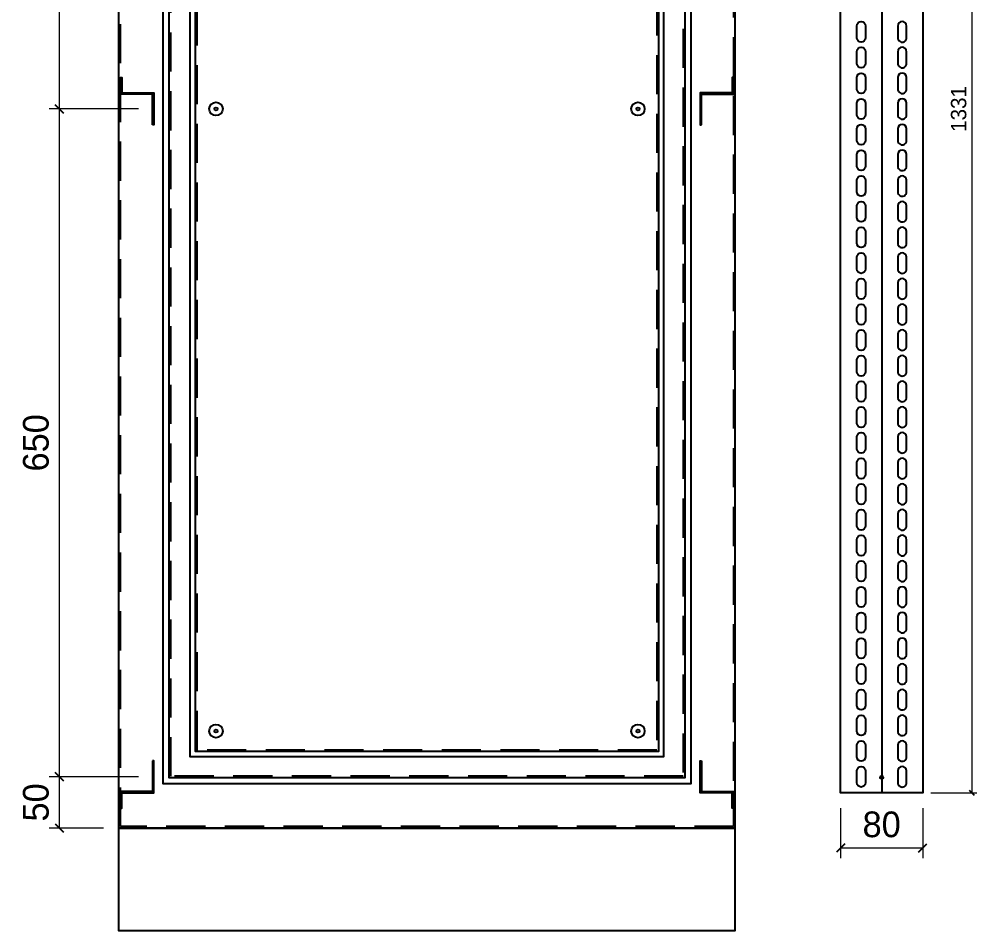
# Model space of a CAD drawing. Header units: millimetres. Extents: x 0 to 4348, y 0 to 3075.
# Drawn here: x 2054 to 2986, y 1281 to 2168 of the extents above; entities that cross this region are included whole.
import ezdxf

# ---------------------------------------------------------------- set-up
doc = ezdxf.new("R2010")
doc.units = ezdxf.units.MM
doc.linetypes.add('HIDDENX2', pattern=[19.05, 12.7, -6.35])
doc.layers.add('CNC', color=7, linetype='Continuous')
doc.layers.add('DIM', color=253, linetype='Continuous')
doc.dimstyles.new('Dim-15', dxfattribs={"dimtxt": 15, "dimasz": 5, "dimexe": 5, "dimexo": 8, "dimgap": 5, "dimtad": 1, "dimdec": 0, "dimtxsty": 'Standard', "dimblk": 'OBLIQUE', "dimcen": 10, "dimclrd": 5, "dimclre": 5, "dimclrt": 3, "dimazin": 3, "dimtfac": 1, "dimtdec": 0, "dimtmove": 0, "dimatfit": 3, "dimldrblk": 'OBLIQUE', "dimlwd": 9, "dimlwe": 9})
doc.dimstyles.new('Dim-25', dxfattribs={"dimtxt": 25, "dimasz": 8, "dimexe": 10, "dimexo": 15, "dimgap": 10, "dimtad": 1, "dimdec": 0, "dimtxsty": 'Standard', "dimblk": 'OBLIQUE', "dimcen": 10, "dimclrd": 5, "dimclre": 5, "dimclrt": 3, "dimazin": 3, "dimtfac": 1, "dimtdec": 0, "dimtmove": 0, "dimatfit": 3, "dimldrblk": 'OBLIQUE', "dimlwd": 9, "dimlwe": 9})

# ---------------------------------------------------------------- blocks, each defined once
blk = doc.blocks.new('*D12')
at = {"color": 0, "linetype": 'ByBlock', "lineweight": -2}
for p, q in [((2096.77, 1427.06), (2088.77, 1435.06)), ((2088.77, 1385.06), (2096.77, 1377.06))]:
    blk.add_line(p, q, dxfattribs=at)
at = {"layer": 'Defpoints', "color": 0, "ltscale": 3, "transparency": 16777216}
for p in [(2092.77, 1431.06), (2184.73, 1431.06), (2150.83, 1381.06)]:
    blk.add_point(p, dxfattribs=at)
at = {"layer": 'DIM', "color": 5, "lineweight": 9, "ltscale": 3, "transparency": 16777216}
for p, q in [((2169.73, 1431.06), (2082.77, 1431.06)), ((2092.77, 1381.06), (2092.77, 1431.06)), ((2135.83, 1381.06), (2082.77, 1381.06))]:
    blk.add_line(p, q, dxfattribs=at)
at = {"layer": 'DIM', "color": 3, "ltscale": 3, "transparency": 16777216, "insert": (2070.01, 1406.06), "char_height": 25, "attachment_point": 5, "rotation": 90}
blk.add_mtext('50', dxfattribs=at)
blk = doc.blocks.new('_Oblique')
at = {"color": 0, "linetype": 'ByBlock', "lineweight": -2}
blk.add_line((-0.5, -0.5), (0.5, 0.5), dxfattribs=at)
blk = doc.blocks.new('*D13')
at = {"color": 0, "linetype": 'ByBlock', "lineweight": -2}
for p, q in [((2096.77, 2077.06), (2088.77, 2085.06)), ((2088.77, 1435.06), (2096.77, 1427.06))]:
    blk.add_line(p, q, dxfattribs=at)
at = {"layer": 'Defpoints', "color": 0, "ltscale": 3, "transparency": 16777216}
for p in [(2092.77, 2081.06), (2184.73, 2081.06), (2184.73, 1431.06)]:
    blk.add_point(p, dxfattribs=at)
at = {"layer": 'DIM', "color": 5, "lineweight": 9, "ltscale": 3, "transparency": 16777216}
for p, q in [((2169.73, 2081.06), (2082.77, 2081.06)), ((2092.77, 1431.06), (2092.77, 2081.06)), ((2169.73, 1431.06), (2082.77, 1431.06))]:
    blk.add_line(p, q, dxfattribs=at)
at = {"layer": 'DIM', "color": 3, "ltscale": 3, "transparency": 16777216, "insert": (2070.01, 1756.06), "char_height": 25, "attachment_point": 5, "rotation": 90}
blk.add_mtext('650', dxfattribs=at)
blk = doc.blocks.new('*D14')
at = {"color": 0, "linetype": 'ByBlock', "lineweight": -2}
for p, q in [((2096.77, 2727.06), (2088.77, 2735.06)), ((2088.77, 2085.06), (2096.77, 2077.06))]:
    blk.add_line(p, q, dxfattribs=at)
at = {"layer": 'Defpoints', "color": 0, "ltscale": 3, "transparency": 16777216}
for p in [(2092.77, 2731.06), (2184.73, 2731.06), (2184.73, 2081.06)]:
    blk.add_point(p, dxfattribs=at)
at = {"layer": 'DIM', "color": 5, "lineweight": 9, "ltscale": 3, "transparency": 16777216}
for p, q in [((2169.73, 2731.06), (2082.77, 2731.06)), ((2092.77, 2081.06), (2092.77, 2731.06)), ((2169.73, 2081.06), (2082.77, 2081.06))]:
    blk.add_line(p, q, dxfattribs=at)
at = {"layer": 'DIM', "color": 3, "ltscale": 3, "transparency": 16777216, "insert": (2070.01, 2406.06), "char_height": 25, "attachment_point": 5, "rotation": 90}
blk.add_mtext('650', dxfattribs=at)
blk = doc.blocks.new('*D16')
at = {"color": 0, "linetype": 'ByBlock', "lineweight": -2}
for p, q in [((2983.89, 2744.16), (2978.89, 2749.16)), ((2978.89, 1417.96), (2983.89, 1412.96))]:
    blk.add_line(p, q, dxfattribs=at)
at = {"layer": 'Defpoints', "color": 0, "transparency": 16777216}
for p in [(2933.69, 2746.66), (2933.69, 1415.46), (2981.39, 1415.46)]:
    blk.add_point(p, dxfattribs=at)
at = {"layer": 'DIM', "color": 5, "lineweight": 9, "transparency": 16777216}
for p, q in [((2941.69, 2746.66), (2986.39, 2746.66)), ((2981.39, 2746.66), (2981.39, 1415.46)), ((2941.69, 1415.46), (2986.39, 1415.46))]:
    blk.add_line(p, q, dxfattribs=at)
at = {"layer": 'DIM', "color": 3, "transparency": 16777216, "insert": (2968.73, 2081.06), "char_height": 15, "attachment_point": 5, "rotation": 90}
blk.add_mtext('1331', dxfattribs=at)
blk = doc.blocks.new('f3daunguoc')
at = {"layer": 'CNC', "color": 2, "lineweight": -3}
blk.add_circle((0, 0), 1.5, dxfattribs=at)
blk = doc.blocks.new('ovan8.5x20')
at = {"layer": 'CNC', "color": 2, "lineweight": -3}
for p, q in [((5.75, 4.25), (-5.75, 4.25)), ((-5.75, -4.25), (5.75, -4.25))]:
    blk.add_line(p, q, dxfattribs=at)
for centre, start, end in [((-5.75, 0), 90, 270), ((5.75, 0), 270, 90)]:
    blk.add_arc(centre, 4.25, start, end, dxfattribs=at)
blk = doc.blocks.new('*D18')
at = {"color": 0, "linetype": 'ByBlock', "lineweight": -2}
for p, q in [((2857.69, 1365.77), (2849.69, 1357.77)), ((2929.69, 1357.77), (2937.69, 1365.77))]:
    blk.add_line(p, q, dxfattribs=at)
at = {"layer": 'Defpoints', "color": 0, "ltscale": 3, "transparency": 16777216}
for p in [(2853.69, 1415.46), (2933.69, 1415.46), (2933.69, 1361.77)]:
    blk.add_point(p, dxfattribs=at)
at = {"layer": 'DIM', "color": 5, "lineweight": 9, "ltscale": 3, "transparency": 16777216}
for p, q in [((2853.69, 1400.46), (2853.69, 1351.77)), ((2933.69, 1400.46), (2933.69, 1351.77)), ((2853.69, 1361.77), (2933.69, 1361.77))]:
    blk.add_line(p, q, dxfattribs=at)
at = {"layer": 'DIM', "color": 3, "ltscale": 3, "transparency": 16777216, "insert": (2893.69, 1384.53), "char_height": 25, "attachment_point": 5}
blk.add_mtext('80', dxfattribs=at)

msp = doc.modelspace()

# ---------------------------------------------------------------- linework, layer by layer
at = {"color": 7}
msp.add_line((2893.69, 2746.66), (2893.69, 1415.46), dxfattribs=at)
at = {"color": 7, "ltscale": 3}
for points in [[(2150.83, 2781.06), (2750.83, 2781.06), (2750.83, 1381.06), (2150.83, 1381.06)], [(2193.83, 2738.06), (2707.83, 2738.06), (2707.83, 1424.06), (2193.83, 1424.06)], [(2150.83, 1381.06), (2750.83, 1381.06), (2750.83, 1281.06), (2150.83, 1281.06)]]:
    msp.add_lwpolyline(points, close=True, dxfattribs=at)
at = {"color": 7, "linetype": 'HIDDENX2', "ltscale": 3}
msp.add_lwpolyline([(2152.33, 2779.56), (2749.33, 2779.56), (2749.33, 1382.56), (2152.33, 1382.56)], close=True, dxfattribs=at)
at = {"color": 7}
msp.add_lwpolyline([(2853.69, 2746.66), (2933.69, 2746.66), (2933.69, 1415.46), (2853.69, 1415.46)], close=True, dxfattribs=at)
at = {"color": 6, "ltscale": 3}
msp.add_lwpolyline([(2199.83, 2732.06), (2701.83, 2732.06), (2701.83, 1430.06), (2199.83, 1430.06)], close=True, dxfattribs=at)
at = {"color": 6, "linetype": 'HIDDENX2', "ltscale": 3}
msp.add_lwpolyline([(2201.33, 2730.56), (2700.33, 2730.56), (2700.33, 1431.56), (2201.33, 1431.56)], close=True, dxfattribs=at)
at = {"color": 3, "ltscale": 3}
msp.add_lwpolyline([(2220.33, 2711.56), (2681.33, 2711.56), (2681.33, 1450.56), (2220.33, 1450.56)], close=True, dxfattribs=at)
at = {"color": 1, "ltscale": 3}
msp.add_lwpolyline([(2225.33, 2706.56), (2676.33, 2706.56), (2676.33, 1455.56), (2225.33, 1455.56)], close=True, dxfattribs=at)
at = {"color": 1, "linetype": 'HIDDENX2', "ltscale": 3}
msp.add_lwpolyline([(2226.83, 2705.06), (2674.83, 2705.06), (2674.83, 1457.06), (2226.83, 1457.06)], close=True, dxfattribs=at)
at = {"color": 8}
for points in [[(2183.53, 2065.46), (2183.53, 2095.46), (2152.33, 2095.46), (2152.33, 2111.66), (2153.53, 2111.66), (2153.53, 2096.66), (2184.73, 2096.66), (2184.73, 2065.46)], [(2718.13, 2065.46), (2718.13, 2095.46), (2749.33, 2095.46), (2749.33, 2111.66), (2748.13, 2111.66), (2748.13, 2096.66), (2716.93, 2096.66), (2716.93, 2065.46)], [(2183.53, 1446.66), (2183.53, 1416.66), (2152.33, 1416.66), (2152.33, 1400.46), (2153.53, 1400.46), (2153.53, 1415.46), (2184.73, 1415.46), (2184.73, 1446.66)], [(2718.13, 1446.66), (2718.13, 1416.66), (2749.33, 1416.66), (2749.33, 1400.46), (2748.13, 1400.46), (2748.13, 1415.46), (2716.93, 1415.46), (2716.93, 1446.66)]]:
    msp.add_lwpolyline(points, close=True, dxfattribs=at)
at = {"color": 2, "ltscale": 3}
for centre in [(2245.33, 2081.06), (2656.33, 2081.06), (2245.33, 1475.56), (2656.33, 1475.56)]:
    msp.add_circle(centre, 6.5, dxfattribs=at)
at = {"color": 2}
for centre in [(2245.33, 2081.06), (2656.33, 2081.06), (2245.33, 1475.56), (2656.33, 1475.56)]:
    msp.add_circle(centre, 1.5, dxfattribs=at)

# ---------------------------------------------------------------- block references
at = {"lineweight": -3}
msp.add_blockref('f3daunguoc', (2893.69, 1430.46), dxfattribs=at)
at = {"layer": 'CNC', "lineweight": -3, "xscale": -1, "rotation": 90}
for p in [(2873.69, 2156.06), (2873.69, 2131.06), (2873.69, 2106.06), (2873.69, 2081.06), (2873.69, 2056.06), (2873.69, 2031.06), (2873.69, 2006.06), (2873.69, 1981.06), (2873.69, 1956.06), (2873.69, 1931.06), (2873.69, 1906.06), (2873.69, 1881.06), (2873.69, 1856.06), (2873.69, 1831.06), (2873.69, 1806.06), (2873.69, 1781.06), (2873.69, 1756.06), (2873.69, 1731.06), (2873.69, 1706.06), (2873.69, 1681.06), (2873.69, 1656.06), (2873.69, 1631.06), (2873.69, 1606.06), (2873.69, 1581.06), (2873.69, 1556.06), (2873.69, 1531.06), (2873.69, 1506.06), (2873.69, 1481.06), (2873.69, 1456.06), (2873.69, 1431.06), (2873.69, 1431.06)]:
    msp.add_blockref('ovan8.5x20', p, dxfattribs=at)
at = {"layer": 'CNC', "lineweight": -3, "rotation": 270}
for p in [(2913.69, 2156.06), (2913.69, 2131.06), (2913.69, 2106.06), (2913.69, 2081.06), (2913.69, 2056.06), (2913.69, 2031.06), (2913.69, 2006.06), (2913.69, 1981.06), (2913.69, 1956.06), (2913.69, 1931.06), (2913.69, 1906.06), (2913.69, 1881.06), (2913.69, 1856.06), (2913.69, 1831.06), (2913.69, 1806.06), (2913.69, 1781.06), (2913.69, 1756.06), (2913.69, 1731.06), (2913.69, 1706.06), (2913.69, 1681.06), (2913.69, 1656.06), (2913.69, 1631.06), (2913.69, 1606.06), (2913.69, 1581.06), (2913.69, 1556.06), (2913.69, 1531.06), (2913.69, 1506.06), (2913.69, 1481.06), (2913.69, 1456.06), (2913.69, 1431.06), (2913.69, 1431.06)]:
    msp.add_blockref('ovan8.5x20', p, dxfattribs=at)

# ---------------------------------------------------------------- dimensions: what is measured, and where the dimension line sits
at = {"layer": 'DIM', "color": 7}
dim = msp.add_linear_dim(base=(2981.39, 1415.46), p1=(2933.69, 2746.66), p2=(2933.69, 1415.46), angle=90, dimstyle='Dim-15', dxfattribs=at)
dim.commit()
dim.dimension.update_dxf_attribs({"geometry": '*D16', "text_midpoint": (2968.73, 2081.06)})
at = {"layer": 'DIM', "color": 1, "ltscale": 3}
for base, p1, p2, picture, middle in [((2092.77, 2731.06), (2184.73, 2081.06), (2184.73, 2731.06), '*D14', (2070.01, 2406.06)), ((2092.77, 2081.06), (2184.73, 1431.06), (2184.73, 2081.06), '*D13', (2070.01, 1756.06))]:
    dim = msp.add_linear_dim(base=base, p1=p1, p2=p2, angle=90, dimstyle='Dim-25', dxfattribs=at)
    dim.commit()
    dim.dimension.update_dxf_attribs({"geometry": picture, "text_midpoint": middle})
dim = msp.add_linear_dim(base=(2092.77, 1431.06), p1=(2150.83, 1381.06), p2=(2184.73, 1431.06), angle=90, dimstyle='Dim-25', dxfattribs=at)
dim.commit()
dim.dimension.update_dxf_attribs({"geometry": '*D12', "text_midpoint": (2092.77, 1406.06), "dimtype": 160})
at = {"layer": 'DIM', "color": 7, "ltscale": 3}
dim = msp.add_linear_dim(base=(2933.69, 1361.77), p1=(2853.69, 1415.46), p2=(2933.69, 1415.46), dimstyle='Dim-25', dxfattribs=at)
dim.commit()
dim.dimension.update_dxf_attribs({"geometry": '*D18', "text_midpoint": (2893.69, 1384.53)})

doc.saveas('drawing.dxf')
